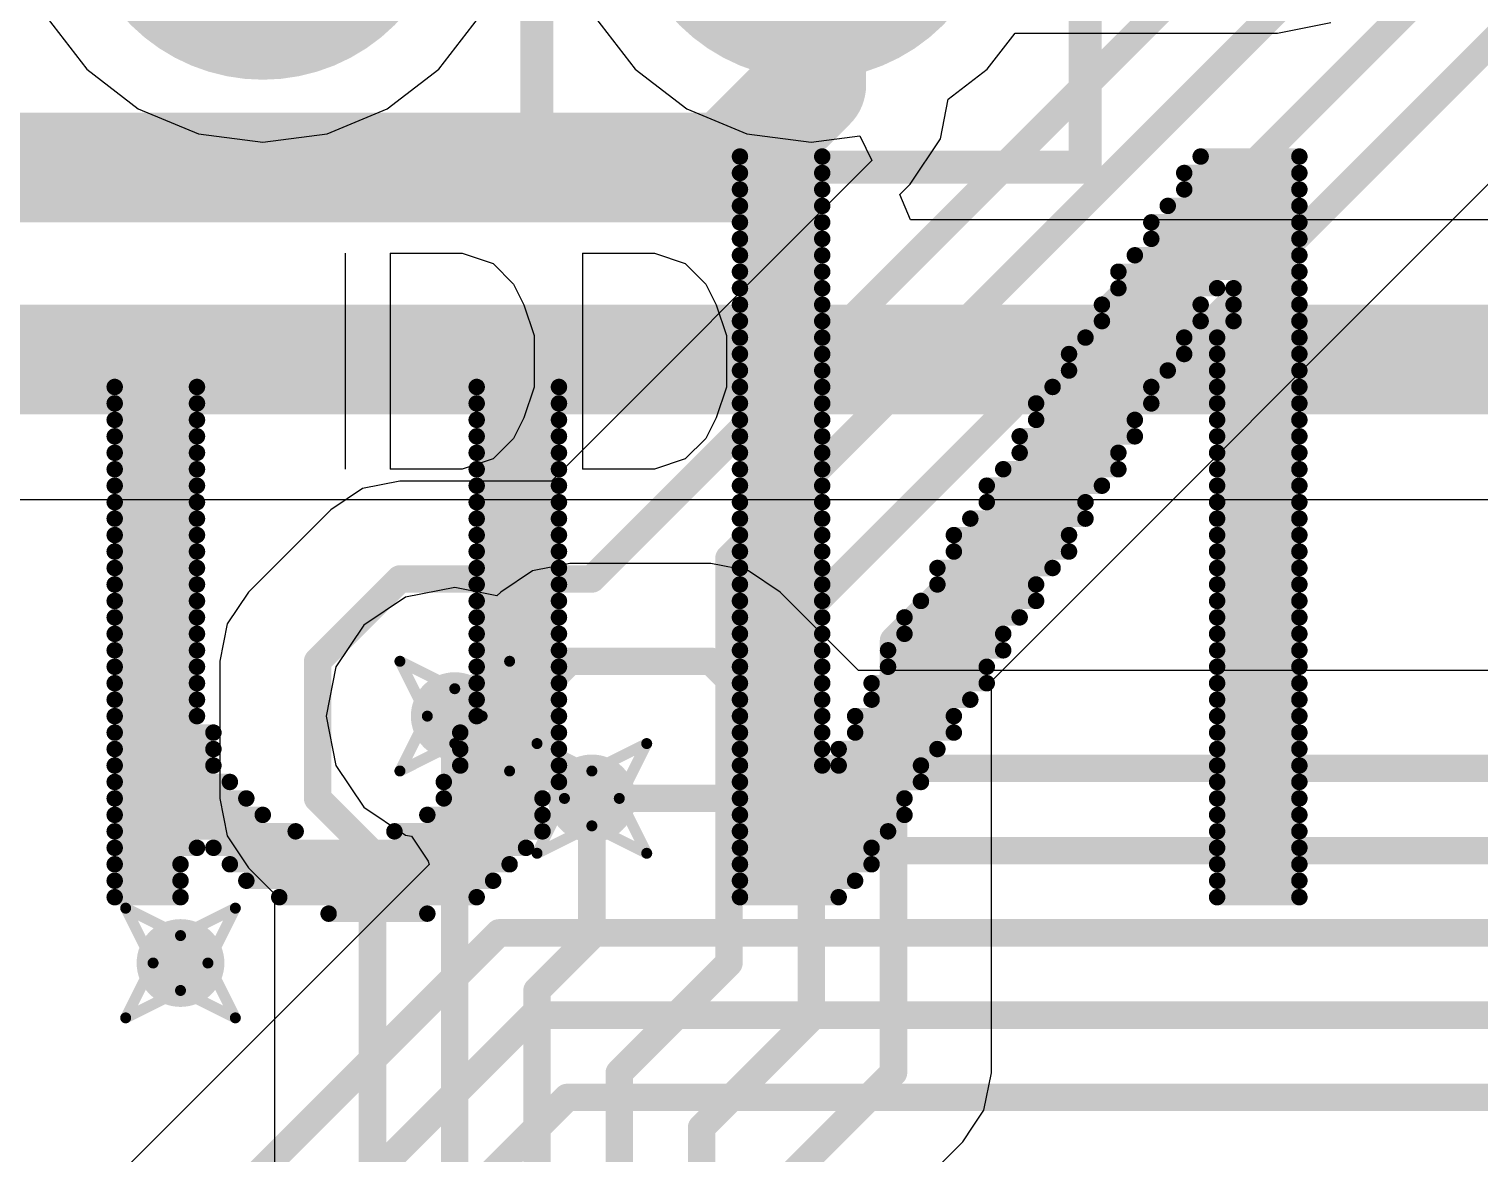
# Model space of a CAD drawing. Header units: millimetres. Extents: x 2.26 to 6.57, y 1.2 to 4.64.
# Drawn here: x 3.7406 to 4.005, y 2.5983 to 2.8034 of the extents above; entities that cross this region are included whole.
import ezdxf

# ---------------------------------------------------------------- set-up
doc = ezdxf.new("R2010")
doc.units = ezdxf.units.MM
doc.header["$MEASUREMENT"] = 0
for name, color, linetype in [('BottomLayer', 5, 'Continuous'), ('BottomOverlay', 54, 'Continuous'), ('BottomSolder', 6, 'Continuous'), ('DrillDrawing', 1, 'Continuous'), ('MultiLayer', 9, 'Continuous'), ('PadHoleLayer', 156, 'Continuous'), ('TopLayer', 1, 'Continuous'), ('TopOverlay', 2, 'Continuous'), ('TopSolder', 216, 'Continuous'), ('ViaHoleLayer', 16, 'Continuous')]:
    doc.layers.add(name, color=color, linetype=linetype)

# ---------------------------------------------------------------- blocks, each defined once
blk = doc.blocks.new('NUCLEO_______2___B_6')
at = {"layer": 'BottomOverlay', "const_width": 0.003}
for points in [[(-0.107, 0.461), (-0.125, 0.461)], [(-0.269, 0.458), (-0.284, 0.458)], [(-0.182, 0.458), (-0.2, 0.458)], [(-0.098, 0.458), (-0.134, 0.458)], [(-0.068, 0.458), (-0.08, 0.458)], [(-0.269, 0.455), (-0.284, 0.455)], [(-0.182, 0.455), (-0.203, 0.455)], [(-0.092, 0.455), (-0.137, 0.455)], [(-0.068, 0.455), (-0.08, 0.455)], [(-0.269, 0.452), (-0.284, 0.452)], [(-0.182, 0.452), (-0.206, 0.452)], [(-0.089, 0.452), (-0.14, 0.452)], [(-0.068, 0.452), (-0.08, 0.452)], [(-0.269, 0.449), (-0.284, 0.449)], [(-0.182, 0.449), (-0.206, 0.449)], [(-0.086, 0.449), (-0.143, 0.449)], [(-0.068, 0.449), (-0.083, 0.449)], [(-0.269, 0.446), (-0.284, 0.446)], [(-0.182, 0.446), (-0.209, 0.446)], [(-0.119, 0.446), (-0.146, 0.446)], [(-0.068, 0.446), (-0.101, 0.446)], [(-0.269, 0.443), (-0.284, 0.443)], [(-0.182, 0.443), (-0.212, 0.443)], [(-0.125, 0.443), (-0.146, 0.443)], [(-0.068, 0.443), (-0.095, 0.443)], [(-0.269, 0.44), (-0.284, 0.44)], [(-0.182, 0.44), (-0.212, 0.44)], [(-0.128, 0.44), (-0.146, 0.44)], [(-0.068, 0.44), (-0.092, 0.44)], [(-0.269, 0.437), (-0.284, 0.437)], [(-0.182, 0.437), (-0.215, 0.437)], [(-0.128, 0.437), (-0.149, 0.437)], [(-0.068, 0.437), (-0.089, 0.437)], [(-0.269, 0.434), (-0.284, 0.434)], [(-0.2, 0.434), (-0.215, 0.434)], [(-0.182, 0.434), (-0.197, 0.434)], [(-0.131, 0.434), (-0.149, 0.434)], [(-0.068, 0.434), (-0.086, 0.434)], [(-0.269, 0.431), (-0.284, 0.431)], [(-0.2, 0.431), (-0.218, 0.431)], [(-0.182, 0.431), (-0.197, 0.431)], [(-0.131, 0.431), (-0.149, 0.431)], [(-0.068, 0.431), (-0.086, 0.431)], [(-0.269, 0.428), (-0.284, 0.428)], [(-0.203, 0.428), (-0.221, 0.428)], [(-0.182, 0.428), (-0.197, 0.428)], [(-0.131, 0.428), (-0.149, 0.428)], [(-0.068, 0.428), (-0.086, 0.428)], [(-0.269, 0.425), (-0.284, 0.425)], [(-0.203, 0.425), (-0.221, 0.425)], [(-0.182, 0.425), (-0.197, 0.425)], [(-0.134, 0.425), (-0.149, 0.425)], [(-0.068, 0.425), (-0.083, 0.425)], [(-0.269, 0.422), (-0.284, 0.422)], [(-0.206, 0.422), (-0.224, 0.422)], [(-0.182, 0.422), (-0.197, 0.422)], [(-0.134, 0.422), (-0.149, 0.422)], [(-0.068, 0.422), (-0.083, 0.422)], [(-0.269, 0.419), (-0.284, 0.419)], [(-0.206, 0.419), (-0.227, 0.419)], [(-0.182, 0.419), (-0.197, 0.419)], [(-0.134, 0.419), (-0.149, 0.419)], [(-0.068, 0.419), (-0.083, 0.419)], [(-0.269, 0.416), (-0.284, 0.416)], [(-0.209, 0.416), (-0.227, 0.416)], [(-0.182, 0.416), (-0.197, 0.416)], [(-0.134, 0.416), (-0.149, 0.416)], [(-0.068, 0.416), (-0.083, 0.416)], [(-0.269, 0.413), (-0.284, 0.413)], [(-0.209, 0.413), (-0.23, 0.413)], [(-0.182, 0.413), (-0.197, 0.413)], [(-0.134, 0.413), (-0.149, 0.413)], [(-0.068, 0.413), (-0.083, 0.413)], [(-0.269, 0.41), (-0.284, 0.41)], [(-0.212, 0.41), (-0.23, 0.41)], [(-0.182, 0.41), (-0.197, 0.41)], [(-0.134, 0.41), (-0.149, 0.41)], [(-0.068, 0.41), (-0.083, 0.41)], [(-0.269, 0.407), (-0.284, 0.407)], [(-0.212, 0.407), (-0.233, 0.407)], [(-0.182, 0.407), (-0.197, 0.407)], [(-0.134, 0.407), (-0.149, 0.407)], [(-0.068, 0.407), (-0.083, 0.407)], [(-0.269, 0.404), (-0.284, 0.404)], [(-0.215, 0.404), (-0.236, 0.404)], [(-0.182, 0.404), (-0.197, 0.404)], [(-0.134, 0.404), (-0.149, 0.404)], [(-0.068, 0.404), (-0.083, 0.404)], [(-0.269, 0.401), (-0.284, 0.401)], [(-0.218, 0.401), (-0.236, 0.401)], [(-0.182, 0.401), (-0.197, 0.401)], [(-0.134, 0.401), (-0.149, 0.401)], [(-0.068, 0.401), (-0.083, 0.401)], [(-0.269, 0.398), (-0.284, 0.398)], [(-0.218, 0.398), (-0.239, 0.398)], [(-0.182, 0.398), (-0.197, 0.398)], [(-0.134, 0.398), (-0.149, 0.398)], [(-0.068, 0.398), (-0.083, 0.398)], [(-0.269, 0.395), (-0.284, 0.395)], [(-0.221, 0.395), (-0.242, 0.395)], [(-0.182, 0.395), (-0.197, 0.395)], [(-0.134, 0.395), (-0.149, 0.395)], [(-0.068, 0.395), (-0.083, 0.395)], [(-0.269, 0.392), (-0.284, 0.392)], [(-0.221, 0.392), (-0.242, 0.392)], [(-0.182, 0.392), (-0.197, 0.392)], [(-0.134, 0.392), (-0.149, 0.392)], [(-0.068, 0.392), (-0.083, 0.392)], [(-0.269, 0.389), (-0.284, 0.389)], [(-0.224, 0.389), (-0.245, 0.389)], [(-0.182, 0.389), (-0.197, 0.389)], [(-0.134, 0.389), (-0.149, 0.389)], [(-0.068, 0.389), (-0.083, 0.389)], [(-0.269, 0.386), (-0.284, 0.386)], [(-0.227, 0.386), (-0.245, 0.386)], [(-0.182, 0.386), (-0.197, 0.386)], [(-0.134, 0.386), (-0.149, 0.386)], [(-0.068, 0.386), (-0.083, 0.386)], [(-0.269, 0.383), (-0.284, 0.383)], [(-0.227, 0.383), (-0.248, 0.383)], [(-0.182, 0.383), (-0.197, 0.383)], [(-0.134, 0.383), (-0.149, 0.383)], [(-0.068, 0.383), (-0.083, 0.383)], [(-0.269, 0.38), (-0.284, 0.38)], [(-0.23, 0.38), (-0.251, 0.38)], [(-0.182, 0.38), (-0.197, 0.38)], [(-0.134, 0.38), (-0.149, 0.38)], [(-0.068, 0.38), (-0.083, 0.38)], [(-0.269, 0.377), (-0.284, 0.377)], [(-0.233, 0.377), (-0.251, 0.377)], [(-0.182, 0.377), (-0.197, 0.377)], [(-0.134, 0.377), (-0.149, 0.377)], [(-0.068, 0.377), (-0.083, 0.377)], [(-0.269, 0.374), (-0.284, 0.374)], [(-0.233, 0.374), (-0.254, 0.374)], [(-0.182, 0.374), (-0.197, 0.374)], [(-0.134, 0.374), (-0.149, 0.374)], [(-0.068, 0.374), (-0.083, 0.374)], [(-0.269, 0.371), (-0.284, 0.371)], [(-0.236, 0.371), (-0.254, 0.371)], [(-0.182, 0.371), (-0.197, 0.371)], [(-0.134, 0.371), (-0.149, 0.371)], [(-0.068, 0.371), (-0.083, 0.371)], [(-0.269, 0.368), (-0.284, 0.368)], [(-0.236, 0.368), (-0.257, 0.368)], [(-0.182, 0.368), (-0.197, 0.368)], [(-0.134, 0.368), (-0.149, 0.368)], [(-0.068, 0.368), (-0.083, 0.368)], [(-0.269, 0.365), (-0.284, 0.365)], [(-0.239, 0.365), (-0.257, 0.365)], [(-0.182, 0.365), (-0.197, 0.365)], [(-0.134, 0.365), (-0.149, 0.365)], [(-0.068, 0.365), (-0.083, 0.365)], [(-0.269, 0.362), (-0.284, 0.362)], [(-0.242, 0.362), (-0.26, 0.362)], [(-0.182, 0.362), (-0.197, 0.362)], [(-0.269, 0.359), (-0.284, 0.359)], [(-0.242, 0.359), (-0.263, 0.359)], [(-0.182, 0.359), (-0.197, 0.359)], [(-0.269, 0.356), (-0.284, 0.356)], [(-0.245, 0.356), (-0.263, 0.356)], [(-0.182, 0.356), (-0.197, 0.356)], [(-0.272, 0.353), (-0.284, 0.353)], [(-0.248, 0.353), (-0.266, 0.353)], [(-0.182, 0.353), (-0.197, 0.353)], [(-0.272, 0.35), (-0.284, 0.35)], [(-0.248, 0.35), (-0.266, 0.35)], [(-0.182, 0.35), (-0.197, 0.35)], [(-0.272, 0.347), (-0.284, 0.347)], [(-0.251, 0.347), (-0.269, 0.347)], [(-0.182, 0.347), (-0.197, 0.347)], [(-0.251, 0.344), (-0.284, 0.344)], [(-0.182, 0.344), (-0.197, 0.344)], [(-0.254, 0.341), (-0.284, 0.341)], [(-0.182, 0.341), (-0.197, 0.341)], [(-0.257, 0.338), (-0.284, 0.338)], [(-0.182, 0.338), (-0.197, 0.338)], [(-0.257, 0.335), (-0.284, 0.335)], [(-0.182, 0.335), (-0.197, 0.335)], [(-0.26, 0.332), (-0.284, 0.332)], [(-0.182, 0.332), (-0.197, 0.332)], [(-0.263, 0.329), (-0.284, 0.329)], [(-0.182, 0.329), (-0.197, 0.329)], [(-0.263, 0.326), (-0.284, 0.326)], [(-0.182, 0.326), (-0.197, 0.326)], [(-0.266, 0.323), (-0.284, 0.323)], [(-0.182, 0.323), (-0.197, 0.323)]]:
    blk.add_lwpolyline(points, dxfattribs=at)
at = {"layer": 'BottomOverlay', "const_width": 0.0015}
for points in [[(-0.12575, 0.461, 1), (-0.12425, 0.461, 1)], [(-0.10775, 0.461, 1), (-0.10625, 0.461, 1)], [(-0.28475, 0.458, 1), (-0.28325, 0.458, 1)], [(-0.26975, 0.458, 1), (-0.26825, 0.458, 1)], [(-0.20075, 0.458, 1), (-0.19925, 0.458, 1)], [(-0.18275, 0.458, 1), (-0.18125, 0.458, 1)], [(-0.13475, 0.458, 1), (-0.13325, 0.458, 1)], [(-0.09875, 0.458, 1), (-0.09725, 0.458, 1)], [(-0.08075, 0.458, 1), (-0.07925, 0.458, 1)], [(-0.06875, 0.458, 1), (-0.06725, 0.458, 1)], [(-0.28475, 0.455, 1), (-0.28325, 0.455, 1)], [(-0.26975, 0.455, 1), (-0.26825, 0.455, 1)], [(-0.20375, 0.455, 1), (-0.20225, 0.455, 1)], [(-0.18275, 0.455, 1), (-0.18125, 0.455, 1)], [(-0.13775, 0.455, 1), (-0.13625, 0.455, 1)], [(-0.09275, 0.455, 1), (-0.09125, 0.455, 1)], [(-0.08075, 0.455, 1), (-0.07925, 0.455, 1)], [(-0.06875, 0.455, 1), (-0.06725, 0.455, 1)], [(-0.28475, 0.452, 1), (-0.28325, 0.452, 1)], [(-0.26975, 0.452, 1), (-0.26825, 0.452, 1)], [(-0.20675, 0.452, 1), (-0.20525, 0.452, 1)], [(-0.18275, 0.452, 1), (-0.18125, 0.452, 1)], [(-0.14075, 0.452, 1), (-0.13925, 0.452, 1)], [(-0.08975, 0.452, 1), (-0.08825, 0.452, 1)], [(-0.08075, 0.452, 1), (-0.07925, 0.452, 1)], [(-0.06875, 0.452, 1), (-0.06725, 0.452, 1)], [(-0.28475, 0.449, 1), (-0.28325, 0.449, 1)], [(-0.26975, 0.449, 1), (-0.26825, 0.449, 1)], [(-0.20675, 0.449, 1), (-0.20525, 0.449, 1)], [(-0.18275, 0.449, 1), (-0.18125, 0.449, 1)], [(-0.14375, 0.449, 1), (-0.14225, 0.449, 1)], [(-0.08675, 0.449, 1), (-0.08525, 0.449, 1)], [(-0.08375, 0.449, 1), (-0.08225, 0.449, 1)], [(-0.06875, 0.449, 1), (-0.06725, 0.449, 1)], [(-0.28475, 0.446, 1), (-0.28325, 0.446, 1)], [(-0.26975, 0.446, 1), (-0.26825, 0.446, 1)], [(-0.20975, 0.446, 1), (-0.20825, 0.446, 1)], [(-0.18275, 0.446, 1), (-0.18125, 0.446, 1)], [(-0.14675, 0.446, 1), (-0.14525, 0.446, 1)], [(-0.11975, 0.446, 1), (-0.11825, 0.446, 1)], [(-0.10175, 0.446, 1), (-0.10025, 0.446, 1)], [(-0.06875, 0.446, 1), (-0.06725, 0.446, 1)], [(-0.28475, 0.443, 1), (-0.28325, 0.443, 1)], [(-0.26975, 0.443, 1), (-0.26825, 0.443, 1)], [(-0.21275, 0.443, 1), (-0.21125, 0.443, 1)], [(-0.18275, 0.443, 1), (-0.18125, 0.443, 1)], [(-0.14675, 0.443, 1), (-0.14525, 0.443, 1)], [(-0.12575, 0.443, 1), (-0.12425, 0.443, 1)], [(-0.09575, 0.443, 1), (-0.09425, 0.443, 1)], [(-0.06875, 0.443, 1), (-0.06725, 0.443, 1)], [(-0.28475, 0.44, 1), (-0.28325, 0.44, 1)], [(-0.26975, 0.44, 1), (-0.26825, 0.44, 1)], [(-0.21275, 0.44, 1), (-0.21125, 0.44, 1)], [(-0.18275, 0.44, 1), (-0.18125, 0.44, 1)], [(-0.14675, 0.44, 1), (-0.14525, 0.44, 1)], [(-0.12875, 0.44, 1), (-0.12725, 0.44, 1)], [(-0.09275, 0.44, 1), (-0.09125, 0.44, 1)], [(-0.06875, 0.44, 1), (-0.06725, 0.44, 1)], [(-0.28475, 0.437, 1), (-0.28325, 0.437, 1)], [(-0.26975, 0.437, 1), (-0.26825, 0.437, 1)], [(-0.21575, 0.437, 1), (-0.21425, 0.437, 1)], [(-0.18275, 0.437, 1), (-0.18125, 0.437, 1)], [(-0.14975, 0.437, 1), (-0.14825, 0.437, 1)], [(-0.12875, 0.437, 1), (-0.12725, 0.437, 1)], [(-0.08975, 0.437, 1), (-0.08825, 0.437, 1)], [(-0.06875, 0.437, 1), (-0.06725, 0.437, 1)], [(-0.28475, 0.434, 1), (-0.28325, 0.434, 1)], [(-0.26975, 0.434, 1), (-0.26825, 0.434, 1)], [(-0.21575, 0.434, 1), (-0.21425, 0.434, 1)], [(-0.20075, 0.434, 1), (-0.19925, 0.434, 1)], [(-0.19775, 0.434, 1), (-0.19625, 0.434, 1)], [(-0.18275, 0.434, 1), (-0.18125, 0.434, 1)], [(-0.14975, 0.434, 1), (-0.14825, 0.434, 1)], [(-0.13175, 0.434, 1), (-0.13025, 0.434, 1)], [(-0.08675, 0.434, 1), (-0.08525, 0.434, 1)], [(-0.06875, 0.434, 1), (-0.06725, 0.434, 1)], [(-0.28475, 0.431, 1), (-0.28325, 0.431, 1)], [(-0.26975, 0.431, 1), (-0.26825, 0.431, 1)], [(-0.21875, 0.431, 1), (-0.21725, 0.431, 1)], [(-0.20075, 0.431, 1), (-0.19925, 0.431, 1)], [(-0.19775, 0.431, 1), (-0.19625, 0.431, 1)], [(-0.18275, 0.431, 1), (-0.18125, 0.431, 1)], [(-0.14975, 0.431, 1), (-0.14825, 0.431, 1)], [(-0.13175, 0.431, 1), (-0.13025, 0.431, 1)], [(-0.08675, 0.431, 1), (-0.08525, 0.431, 1)], [(-0.06875, 0.431, 1), (-0.06725, 0.431, 1)], [(-0.28475, 0.428, 1), (-0.28325, 0.428, 1)], [(-0.26975, 0.428, 1), (-0.26825, 0.428, 1)], [(-0.22175, 0.428, 1), (-0.22025, 0.428, 1)], [(-0.20375, 0.428, 1), (-0.20225, 0.428, 1)], [(-0.19775, 0.428, 1), (-0.19625, 0.428, 1)], [(-0.18275, 0.428, 1), (-0.18125, 0.428, 1)], [(-0.14975, 0.428, 1), (-0.14825, 0.428, 1)], [(-0.13175, 0.428, 1), (-0.13025, 0.428, 1)], [(-0.08675, 0.428, 1), (-0.08525, 0.428, 1)], [(-0.06875, 0.428, 1), (-0.06725, 0.428, 1)], [(-0.28475, 0.425, 1), (-0.28325, 0.425, 1)], [(-0.26975, 0.425, 1), (-0.26825, 0.425, 1)], [(-0.22175, 0.425, 1), (-0.22025, 0.425, 1)], [(-0.20375, 0.425, 1), (-0.20225, 0.425, 1)], [(-0.19775, 0.425, 1), (-0.19625, 0.425, 1)], [(-0.18275, 0.425, 1), (-0.18125, 0.425, 1)], [(-0.14975, 0.425, 1), (-0.14825, 0.425, 1)], [(-0.13475, 0.425, 1), (-0.13325, 0.425, 1)], [(-0.08375, 0.425, 1), (-0.08225, 0.425, 1)], [(-0.06875, 0.425, 1), (-0.06725, 0.425, 1)], [(-0.28475, 0.422, 1), (-0.28325, 0.422, 1)], [(-0.26975, 0.422, 1), (-0.26825, 0.422, 1)], [(-0.22475, 0.422, 1), (-0.22325, 0.422, 1)], [(-0.20675, 0.422, 1), (-0.20525, 0.422, 1)], [(-0.19775, 0.422, 1), (-0.19625, 0.422, 1)], [(-0.18275, 0.422, 1), (-0.18125, 0.422, 1)], [(-0.14975, 0.422, 1), (-0.14825, 0.422, 1)], [(-0.13475, 0.422, 1), (-0.13325, 0.422, 1)], [(-0.08375, 0.422, 1), (-0.08225, 0.422, 1)], [(-0.06875, 0.422, 1), (-0.06725, 0.422, 1)], [(-0.28475, 0.419, 1), (-0.28325, 0.419, 1)], [(-0.26975, 0.419, 1), (-0.26825, 0.419, 1)], [(-0.22775, 0.419, 1), (-0.22625, 0.419, 1)], [(-0.20675, 0.419, 1), (-0.20525, 0.419, 1)], [(-0.19775, 0.419, 1), (-0.19625, 0.419, 1)], [(-0.18275, 0.419, 1), (-0.18125, 0.419, 1)], [(-0.14975, 0.419, 1), (-0.14825, 0.419, 1)], [(-0.13475, 0.419, 1), (-0.13325, 0.419, 1)], [(-0.08375, 0.419, 1), (-0.08225, 0.419, 1)], [(-0.06875, 0.419, 1), (-0.06725, 0.419, 1)], [(-0.28475, 0.416, 1), (-0.28325, 0.416, 1)], [(-0.26975, 0.416, 1), (-0.26825, 0.416, 1)], [(-0.22775, 0.416, 1), (-0.22625, 0.416, 1)], [(-0.20975, 0.416, 1), (-0.20825, 0.416, 1)], [(-0.19775, 0.416, 1), (-0.19625, 0.416, 1)], [(-0.18275, 0.416, 1), (-0.18125, 0.416, 1)], [(-0.14975, 0.416, 1), (-0.14825, 0.416, 1)], [(-0.13475, 0.416, 1), (-0.13325, 0.416, 1)], [(-0.08375, 0.416, 1), (-0.08225, 0.416, 1)], [(-0.06875, 0.416, 1), (-0.06725, 0.416, 1)], [(-0.28475, 0.413, 1), (-0.28325, 0.413, 1)], [(-0.26975, 0.413, 1), (-0.26825, 0.413, 1)], [(-0.23075, 0.413, 1), (-0.22925, 0.413, 1)], [(-0.20975, 0.413, 1), (-0.20825, 0.413, 1)], [(-0.19775, 0.413, 1), (-0.19625, 0.413, 1)], [(-0.18275, 0.413, 1), (-0.18125, 0.413, 1)], [(-0.14975, 0.413, 1), (-0.14825, 0.413, 1)], [(-0.13475, 0.413, 1), (-0.13325, 0.413, 1)], [(-0.08375, 0.413, 1), (-0.08225, 0.413, 1)], [(-0.06875, 0.413, 1), (-0.06725, 0.413, 1)], [(-0.28475, 0.41, 1), (-0.28325, 0.41, 1)], [(-0.26975, 0.41, 1), (-0.26825, 0.41, 1)], [(-0.23075, 0.41, 1), (-0.22925, 0.41, 1)], [(-0.21275, 0.41, 1), (-0.21125, 0.41, 1)], [(-0.19775, 0.41, 1), (-0.19625, 0.41, 1)], [(-0.18275, 0.41, 1), (-0.18125, 0.41, 1)], [(-0.14975, 0.41, 1), (-0.14825, 0.41, 1)], [(-0.13475, 0.41, 1), (-0.13325, 0.41, 1)], [(-0.08375, 0.41, 1), (-0.08225, 0.41, 1)], [(-0.06875, 0.41, 1), (-0.06725, 0.41, 1)], [(-0.28475, 0.407, 1), (-0.28325, 0.407, 1)], [(-0.26975, 0.407, 1), (-0.26825, 0.407, 1)], [(-0.23375, 0.407, 1), (-0.23225, 0.407, 1)], [(-0.21275, 0.407, 1), (-0.21125, 0.407, 1)], [(-0.19775, 0.407, 1), (-0.19625, 0.407, 1)], [(-0.18275, 0.407, 1), (-0.18125, 0.407, 1)], [(-0.14975, 0.407, 1), (-0.14825, 0.407, 1)], [(-0.13475, 0.407, 1), (-0.13325, 0.407, 1)], [(-0.08375, 0.407, 1), (-0.08225, 0.407, 1)], [(-0.06875, 0.407, 1), (-0.06725, 0.407, 1)], [(-0.28475, 0.404, 1), (-0.28325, 0.404, 1)], [(-0.26975, 0.404, 1), (-0.26825, 0.404, 1)], [(-0.23675, 0.404, 1), (-0.23525, 0.404, 1)], [(-0.21575, 0.404, 1), (-0.21425, 0.404, 1)], [(-0.19775, 0.404, 1), (-0.19625, 0.404, 1)], [(-0.18275, 0.404, 1), (-0.18125, 0.404, 1)], [(-0.14975, 0.404, 1), (-0.14825, 0.404, 1)], [(-0.13475, 0.404, 1), (-0.13325, 0.404, 1)], [(-0.08375, 0.404, 1), (-0.08225, 0.404, 1)], [(-0.06875, 0.404, 1), (-0.06725, 0.404, 1)], [(-0.28475, 0.401, 1), (-0.28325, 0.401, 1)], [(-0.26975, 0.401, 1), (-0.26825, 0.401, 1)], [(-0.23675, 0.401, 1), (-0.23525, 0.401, 1)], [(-0.21875, 0.401, 1), (-0.21725, 0.401, 1)], [(-0.19775, 0.401, 1), (-0.19625, 0.401, 1)], [(-0.18275, 0.401, 1), (-0.18125, 0.401, 1)], [(-0.14975, 0.401, 1), (-0.14825, 0.401, 1)], [(-0.13475, 0.401, 1), (-0.13325, 0.401, 1)], [(-0.08375, 0.401, 1), (-0.08225, 0.401, 1)], [(-0.06875, 0.401, 1), (-0.06725, 0.401, 1)], [(-0.28475, 0.398, 1), (-0.28325, 0.398, 1)], [(-0.26975, 0.398, 1), (-0.26825, 0.398, 1)], [(-0.23975, 0.398, 1), (-0.23825, 0.398, 1)], [(-0.21875, 0.398, 1), (-0.21725, 0.398, 1)], [(-0.19775, 0.398, 1), (-0.19625, 0.398, 1)], [(-0.18275, 0.398, 1), (-0.18125, 0.398, 1)], [(-0.14975, 0.398, 1), (-0.14825, 0.398, 1)], [(-0.13475, 0.398, 1), (-0.13325, 0.398, 1)], [(-0.08375, 0.398, 1), (-0.08225, 0.398, 1)], [(-0.06875, 0.398, 1), (-0.06725, 0.398, 1)], [(-0.28475, 0.395, 1), (-0.28325, 0.395, 1)], [(-0.26975, 0.395, 1), (-0.26825, 0.395, 1)], [(-0.24275, 0.395, 1), (-0.24125, 0.395, 1)], [(-0.22175, 0.395, 1), (-0.22025, 0.395, 1)], [(-0.19775, 0.395, 1), (-0.19625, 0.395, 1)], [(-0.18275, 0.395, 1), (-0.18125, 0.395, 1)], [(-0.14975, 0.395, 1), (-0.14825, 0.395, 1)], [(-0.13475, 0.395, 1), (-0.13325, 0.395, 1)], [(-0.08375, 0.395, 1), (-0.08225, 0.395, 1)], [(-0.06875, 0.395, 1), (-0.06725, 0.395, 1)], [(-0.28475, 0.392, 1), (-0.28325, 0.392, 1)], [(-0.26975, 0.392, 1), (-0.26825, 0.392, 1)], [(-0.24275, 0.392, 1), (-0.24125, 0.392, 1)], [(-0.22175, 0.392, 1), (-0.22025, 0.392, 1)], [(-0.19775, 0.392, 1), (-0.19625, 0.392, 1)], [(-0.18275, 0.392, 1), (-0.18125, 0.392, 1)], [(-0.14975, 0.392, 1), (-0.14825, 0.392, 1)], [(-0.13475, 0.392, 1), (-0.13325, 0.392, 1)], [(-0.08375, 0.392, 1), (-0.08225, 0.392, 1)], [(-0.06875, 0.392, 1), (-0.06725, 0.392, 1)], [(-0.28475, 0.389, 1), (-0.28325, 0.389, 1)], [(-0.26975, 0.389, 1), (-0.26825, 0.389, 1)], [(-0.24575, 0.389, 1), (-0.24425, 0.389, 1)], [(-0.22475, 0.389, 1), (-0.22325, 0.389, 1)], [(-0.19775, 0.389, 1), (-0.19625, 0.389, 1)], [(-0.18275, 0.389, 1), (-0.18125, 0.389, 1)], [(-0.14975, 0.389, 1), (-0.14825, 0.389, 1)], [(-0.13475, 0.389, 1), (-0.13325, 0.389, 1)], [(-0.08375, 0.389, 1), (-0.08225, 0.389, 1)], [(-0.06875, 0.389, 1), (-0.06725, 0.389, 1)], [(-0.28475, 0.386, 1), (-0.28325, 0.386, 1)], [(-0.26975, 0.386, 1), (-0.26825, 0.386, 1)], [(-0.24575, 0.386, 1), (-0.24425, 0.386, 1)], [(-0.22775, 0.386, 1), (-0.22625, 0.386, 1)], [(-0.19775, 0.386, 1), (-0.19625, 0.386, 1)], [(-0.18275, 0.386, 1), (-0.18125, 0.386, 1)], [(-0.14975, 0.386, 1), (-0.14825, 0.386, 1)], [(-0.13475, 0.386, 1), (-0.13325, 0.386, 1)], [(-0.08375, 0.386, 1), (-0.08225, 0.386, 1)], [(-0.06875, 0.386, 1), (-0.06725, 0.386, 1)], [(-0.28475, 0.383, 1), (-0.28325, 0.383, 1)], [(-0.26975, 0.383, 1), (-0.26825, 0.383, 1)], [(-0.24875, 0.383, 1), (-0.24725, 0.383, 1)], [(-0.22775, 0.383, 1), (-0.22625, 0.383, 1)], [(-0.19775, 0.383, 1), (-0.19625, 0.383, 1)], [(-0.18275, 0.383, 1), (-0.18125, 0.383, 1)], [(-0.14975, 0.383, 1), (-0.14825, 0.383, 1)], [(-0.13475, 0.383, 1), (-0.13325, 0.383, 1)], [(-0.08375, 0.383, 1), (-0.08225, 0.383, 1)], [(-0.06875, 0.383, 1), (-0.06725, 0.383, 1)], [(-0.28475, 0.38, 1), (-0.28325, 0.38, 1)], [(-0.26975, 0.38, 1), (-0.26825, 0.38, 1)], [(-0.25175, 0.38, 1), (-0.25025, 0.38, 1)], [(-0.23075, 0.38, 1), (-0.22925, 0.38, 1)], [(-0.19775, 0.38, 1), (-0.19625, 0.38, 1)], [(-0.18275, 0.38, 1), (-0.18125, 0.38, 1)], [(-0.14975, 0.38, 1), (-0.14825, 0.38, 1)], [(-0.13475, 0.38, 1), (-0.13325, 0.38, 1)], [(-0.08375, 0.38, 1), (-0.08225, 0.38, 1)], [(-0.06875, 0.38, 1), (-0.06725, 0.38, 1)], [(-0.28475, 0.377, 1), (-0.28325, 0.377, 1)], [(-0.26975, 0.377, 1), (-0.26825, 0.377, 1)], [(-0.25175, 0.377, 1), (-0.25025, 0.377, 1)], [(-0.23375, 0.377, 1), (-0.23225, 0.377, 1)], [(-0.19775, 0.377, 1), (-0.19625, 0.377, 1)], [(-0.18275, 0.377, 1), (-0.18125, 0.377, 1)], [(-0.14975, 0.377, 1), (-0.14825, 0.377, 1)], [(-0.13475, 0.377, 1), (-0.13325, 0.377, 1)], [(-0.08375, 0.377, 1), (-0.08225, 0.377, 1)], [(-0.06875, 0.377, 1), (-0.06725, 0.377, 1)], [(-0.28475, 0.374, 1), (-0.28325, 0.374, 1)], [(-0.26975, 0.374, 1), (-0.26825, 0.374, 1)], [(-0.25475, 0.374, 1), (-0.25325, 0.374, 1)], [(-0.23375, 0.374, 1), (-0.23225, 0.374, 1)], [(-0.19775, 0.374, 1), (-0.19625, 0.374, 1)], [(-0.18275, 0.374, 1), (-0.18125, 0.374, 1)], [(-0.14975, 0.374, 1), (-0.14825, 0.374, 1)], [(-0.13475, 0.374, 1), (-0.13325, 0.374, 1)], [(-0.08375, 0.374, 1), (-0.08225, 0.374, 1)], [(-0.06875, 0.374, 1), (-0.06725, 0.374, 1)], [(-0.28475, 0.371, 1), (-0.28325, 0.371, 1)], [(-0.26975, 0.371, 1), (-0.26825, 0.371, 1)], [(-0.25475, 0.371, 1), (-0.25325, 0.371, 1)], [(-0.23675, 0.371, 1), (-0.23525, 0.371, 1)], [(-0.19775, 0.371, 1), (-0.19625, 0.371, 1)], [(-0.18275, 0.371, 1), (-0.18125, 0.371, 1)], [(-0.14975, 0.371, 1), (-0.14825, 0.371, 1)], [(-0.13475, 0.371, 1), (-0.13325, 0.371, 1)], [(-0.08375, 0.371, 1), (-0.08225, 0.371, 1)], [(-0.06875, 0.371, 1), (-0.06725, 0.371, 1)], [(-0.28475, 0.368, 1), (-0.28325, 0.368, 1)], [(-0.26975, 0.368, 1), (-0.26825, 0.368, 1)], [(-0.25775, 0.368, 1), (-0.25625, 0.368, 1)], [(-0.23675, 0.368, 1), (-0.23525, 0.368, 1)], [(-0.19775, 0.368, 1), (-0.19625, 0.368, 1)], [(-0.18275, 0.368, 1), (-0.18125, 0.368, 1)], [(-0.14975, 0.368, 1), (-0.14825, 0.368, 1)], [(-0.13475, 0.368, 1), (-0.13325, 0.368, 1)], [(-0.08375, 0.368, 1), (-0.08225, 0.368, 1)], [(-0.06875, 0.368, 1), (-0.06725, 0.368, 1)], [(-0.28475, 0.365, 1), (-0.28325, 0.365, 1)], [(-0.26975, 0.365, 1), (-0.26825, 0.365, 1)], [(-0.25775, 0.365, 1), (-0.25625, 0.365, 1)], [(-0.23975, 0.365, 1), (-0.23825, 0.365, 1)], [(-0.19775, 0.365, 1), (-0.19625, 0.365, 1)], [(-0.18275, 0.365, 1), (-0.18125, 0.365, 1)], [(-0.14975, 0.365, 1), (-0.14825, 0.365, 1)], [(-0.13475, 0.365, 1), (-0.13325, 0.365, 1)], [(-0.08375, 0.365, 1), (-0.08225, 0.365, 1)], [(-0.06875, 0.365, 1), (-0.06725, 0.365, 1)], [(-0.28475, 0.362, 1), (-0.28325, 0.362, 1)], [(-0.26975, 0.362, 1), (-0.26825, 0.362, 1)], [(-0.26075, 0.362, 1), (-0.25925, 0.362, 1)], [(-0.24275, 0.362, 1), (-0.24125, 0.362, 1)], [(-0.19775, 0.362, 1), (-0.19625, 0.362, 1)], [(-0.18275, 0.362, 1), (-0.18125, 0.362, 1)], [(-0.28475, 0.359, 1), (-0.28325, 0.359, 1)], [(-0.26975, 0.359, 1), (-0.26825, 0.359, 1)], [(-0.26375, 0.359, 1), (-0.26225, 0.359, 1)], [(-0.24275, 0.359, 1), (-0.24125, 0.359, 1)], [(-0.19775, 0.359, 1), (-0.19625, 0.359, 1)], [(-0.18275, 0.359, 1), (-0.18125, 0.359, 1)], [(-0.28475, 0.356, 1), (-0.28325, 0.356, 1)], [(-0.26975, 0.356, 1), (-0.26825, 0.356, 1)], [(-0.26375, 0.356, 1), (-0.26225, 0.356, 1)], [(-0.24575, 0.356, 1), (-0.24425, 0.356, 1)], [(-0.19775, 0.356, 1), (-0.19625, 0.356, 1)], [(-0.18275, 0.356, 1), (-0.18125, 0.356, 1)], [(-0.28475, 0.353, 1), (-0.28325, 0.353, 1)], [(-0.27275, 0.353, 1), (-0.27125, 0.353, 1)], [(-0.26675, 0.353, 1), (-0.26525, 0.353, 1)], [(-0.24875, 0.353, 1), (-0.24725, 0.353, 1)], [(-0.19775, 0.353, 1), (-0.19625, 0.353, 1)], [(-0.18275, 0.353, 1), (-0.18125, 0.353, 1)], [(-0.28475, 0.35, 1), (-0.28325, 0.35, 1)], [(-0.27275, 0.35, 1), (-0.27125, 0.35, 1)], [(-0.26675, 0.35, 1), (-0.26525, 0.35, 1)], [(-0.24875, 0.35, 1), (-0.24725, 0.35, 1)], [(-0.19775, 0.35, 1), (-0.19625, 0.35, 1)], [(-0.18275, 0.35, 1), (-0.18125, 0.35, 1)], [(-0.28475, 0.347, 1), (-0.28325, 0.347, 1)], [(-0.27275, 0.347, 1), (-0.27125, 0.347, 1)], [(-0.26975, 0.347, 1), (-0.26825, 0.347, 1)], [(-0.25175, 0.347, 1), (-0.25025, 0.347, 1)], [(-0.19775, 0.347, 1), (-0.19625, 0.347, 1)], [(-0.18275, 0.347, 1), (-0.18125, 0.347, 1)], [(-0.28475, 0.344, 1), (-0.28325, 0.344, 1)], [(-0.25175, 0.344, 1), (-0.25025, 0.344, 1)], [(-0.19775, 0.344, 1), (-0.19625, 0.344, 1)], [(-0.18275, 0.344, 1), (-0.18125, 0.344, 1)], [(-0.28475, 0.341, 1), (-0.28325, 0.341, 1)], [(-0.25475, 0.341, 1), (-0.25325, 0.341, 1)], [(-0.19775, 0.341, 1), (-0.19625, 0.341, 1)], [(-0.18275, 0.341, 1), (-0.18125, 0.341, 1)], [(-0.28475, 0.338, 1), (-0.28325, 0.338, 1)], [(-0.25775, 0.338, 1), (-0.25625, 0.338, 1)], [(-0.19775, 0.338, 1), (-0.19625, 0.338, 1)], [(-0.18275, 0.338, 1), (-0.18125, 0.338, 1)], [(-0.28475, 0.335, 1), (-0.28325, 0.335, 1)], [(-0.25775, 0.335, 1), (-0.25625, 0.335, 1)], [(-0.19775, 0.335, 1), (-0.19625, 0.335, 1)], [(-0.18275, 0.335, 1), (-0.18125, 0.335, 1)], [(-0.28475, 0.332, 1), (-0.28325, 0.332, 1)], [(-0.26075, 0.332, 1), (-0.25925, 0.332, 1)], [(-0.19775, 0.332, 1), (-0.19625, 0.332, 1)], [(-0.18275, 0.332, 1), (-0.18125, 0.332, 1)], [(-0.28475, 0.329, 1), (-0.28325, 0.329, 1)], [(-0.26375, 0.329, 1), (-0.26225, 0.329, 1)], [(-0.19775, 0.329, 1), (-0.19625, 0.329, 1)], [(-0.18275, 0.329, 1), (-0.18125, 0.329, 1)], [(-0.28475, 0.326, 1), (-0.28325, 0.326, 1)], [(-0.26375, 0.326, 1), (-0.26225, 0.326, 1)], [(-0.19775, 0.326, 1), (-0.19625, 0.326, 1)], [(-0.18275, 0.326, 1), (-0.18125, 0.326, 1)], [(-0.28475, 0.323, 1), (-0.28325, 0.323, 1)], [(-0.26675, 0.323, 1), (-0.26525, 0.323, 1)], [(-0.19775, 0.323, 1), (-0.19625, 0.323, 1)], [(-0.18275, 0.323, 1), (-0.18125, 0.323, 1)]]:
    blk.add_lwpolyline(points, format="xyb", close=True, dxfattribs=at)
blk = doc.blocks.new('SIP2_2_54_94')
at = {"layer": 'BottomLayer', "const_width": 0.03}
for points in [[(-0.015, 0, 1), (0.015, 0, 1)], [(0.085, 0, 1), (0.115, 0, 1)]]:
    blk.add_lwpolyline(points, format="xyb", close=True, dxfattribs=at)
at = {"layer": 'BottomSolder', "const_width": 0.034}
for points in [[(-0.017, 0, 1), (0.017, 0, 1)], [(0.083, 0, 1), (0.117, 0, 1)]]:
    blk.add_lwpolyline(points, format="xyb", close=True, dxfattribs=at)
at = {"layer": 'MultiLayer', "const_width": 0.03}
for points in [[(-0.015, 0, 1), (0.015, 0, 1)], [(0.085, 0, 1), (0.115, 0, 1)]]:
    blk.add_lwpolyline(points, format="xyb", close=True, dxfattribs=at)
at = {"layer": 'PadHoleLayer', "const_width": 0.02}
for points in [[(-0.01, 0, 1), (0.01, 0, 1)], [(0.09, 0, 1), (0.11, 0, 1)]]:
    blk.add_lwpolyline(points, format="xyb", close=True, dxfattribs=at)
at = {"layer": 'TopLayer', "const_width": 0.03}
for points in [[(-0.015, 0, 1), (0.015, 0, 1)], [(0.085, 0, 1), (0.115, 0, 1)]]:
    blk.add_lwpolyline(points, format="xyb", close=True, dxfattribs=at)
at = {"layer": 'TopOverlay', "const_width": 0.006}
for points in [[(0.15004, 0.04996), (-0.04996, 0.04996)], [(-0.04996, 0.04996), (-0.04996, -0.05004)], [(0.05004, 0.04996), (0.05004, -0.05004)], [(0.15004, 0.04996), (0.15004, -0.05004)], [(0.15004, -0.05004), (-0.04996, -0.05004)]]:
    blk.add_lwpolyline(points, dxfattribs=at)
at = {"layer": 'TopOverlay'}
for points, const_width in [([(-0.05146, 0.04996, 1), (-0.04846, 0.04996, 1)], 0.003), ([(-0.05146, 0.04996, 1), (-0.04846, 0.04996, 1)], 0.003), ([(0.04854, 0.04996, 1), (0.05154, 0.04996, 1)], 0.003), ([(0.14854, 0.04996, 1), (0.15154, 0.04996, 1)], 0.003), ([(0.14854, 0.04996, 1), (0.15154, 0.04996, 1)], 0.003), ([(-0.05146, -0.05004, 1), (-0.04846, -0.05004, 1)], 0.003), ([(-0.05146, -0.05004, 1), (-0.04846, -0.05004, 1)], 0.003), ([(0.04854, -0.05004, 1), (0.05154, -0.05004, 1)], 0.003), ([(0.14854, -0.05004, 1), (0.15154, -0.05004, 1)], 0.003), ([(0.14854, -0.05004, 1), (0.15154, -0.05004, 1)], 0.003), ([(0.00516, -0.075, 1), (-0.005, -0.075, 1)], 0.01), ([(-0.0075, -0.075, 1), (-0.0025, -0.075, 1)], 0.005), ([(0.00266, -0.075, 1), (0.00766, -0.075, 1)], 0.005)]:
    blk.add_lwpolyline(points, format="xyb", close=True, dxfattribs=dict(at, const_width=const_width))
at = {"layer": 'TopSolder', "const_width": 0.034}
for points in [[(-0.017, 0, 1), (0.017, 0, 1)], [(0.083, 0, 1), (0.117, 0, 1)]]:
    blk.add_lwpolyline(points, format="xyb", close=True, dxfattribs=at)

msp = doc.modelspace()

# ---------------------------------------------------------------- linework, layer by layer
at = {"layer": 'BottomLayer'}
for p, q in [((3.91611, 2.68455), (4.08138, 2.84982)), ((3.74396, 2.80546), (3.75117, 2.79606)), ((3.81536, 2.79606), (3.82258, 2.80546)), ((3.84396, 2.80546), (3.85117, 2.79606)), ((3.75117, 2.79606), (3.76057, 2.78884)), ((3.80596, 2.78884), (3.81536, 2.79606)), ((3.85117, 2.79606), (3.86057, 2.78884)), ((3.76057, 2.78884), (3.77152, 2.78431)), ((3.79502, 2.78431), (3.80596, 2.78884)), ((3.86057, 2.78884), (3.87152, 2.78431)), ((3.77152, 2.78431), (3.78327, 2.78276)), ((3.78327, 2.78276), (3.79502, 2.78431)), ((3.87152, 2.78431), (3.88327, 2.78276)), ((3.88327, 2.78276), (3.89211, 2.78393)), ((3.89211, 2.78393), (3.89433, 2.77944)), ((3.89433, 2.77944), (3.83588, 2.72099)), ((3.80827, 2.72099), (3.80144, 2.71963)), ((3.83588, 2.72099), (3.80827, 2.72099)), ((3.80144, 2.71963), (3.79565, 2.71577)), ((3.79565, 2.71577), (3.78065, 2.70077)), ((3.78065, 2.70077), (3.77678, 2.69498)), ((3.77678, 2.69498), (3.77542, 2.68815)), ((3.77542, 2.68815), (3.77542, 2.66315)), ((3.91611, 2.61315), (3.91611, 2.68455)), ((3.77542, 2.66315), (3.77542, 2.66315)), ((3.77542, 2.66315), (3.77542, 2.66315)), ((3.77542, 2.66315), (3.77678, 2.65632)), ((3.77678, 2.65632), (3.78065, 2.65053)), ((3.78065, 2.65053), (3.78542, 2.64576)), ((3.78542, 2.64576), (3.78542, 2.30373)), ((3.91475, 2.60632), (3.91611, 2.61315)), ((3.91611, 2.61315), (3.91611, 2.61315)), ((3.91282, 2.60343), (3.91475, 2.60632)), ((3.91088, 2.60053), (3.91282, 2.60343)), ((3.89611, 2.58576), (3.91088, 2.60053)), ((3.91088, 2.60053), (3.91088, 2.60053))]:
    msp.add_line(p, q, dxfattribs=at)
at = {"layer": 'BottomLayer', "const_width": 0.005}
for points in [[(3.84327, 2.70315), (4.01827, 2.87815)], [(3.86827, 2.70694), (4.03877, 2.87744)], [(3.88327, 2.69815), (4.05377, 2.86865)], [(3.89827, 2.69194), (4.06877, 2.86244)], [(3.86827, 2.63315), (3.86827, 2.70694)], [(3.79327, 2.68815), (3.80827, 2.70315)], [(3.80827, 2.70315), (3.84327, 2.70315)], [(3.88327, 2.62315), (3.88327, 2.69815)], [(3.89827, 2.61315), (3.89827, 2.69194)], [(3.79327, 2.66315), (3.79327, 2.68815)], [(3.81827, 2.24815), (3.81827, 2.67815)], [(3.79327, 2.66315), (3.80327, 2.65315)], [(3.84327, 2.63815), (3.84327, 2.66315)], [(3.80327, 2.25815), (3.80327, 2.65315)], [(3.83327, 2.62815), (3.84327, 2.63815)], [(3.84827, 2.61315), (3.86827, 2.63315)], [(3.83327, 2.23815), (3.83327, 2.62815)], [(3.86327, 2.60315), (3.88327, 2.62315)], [(3.84827, 2.22815), (3.84827, 2.61315)], [(3.87827, 2.59315), (3.89827, 2.61315)], [(3.86327, 2.21315), (3.86327, 2.60315)]]:
    msp.add_lwpolyline(points, dxfattribs=at)
at = {"layer": 'BottomLayer'}
for points, const_width in [([(3.86702, 2.70694, 1), (3.86952, 2.70694, 1)], 0.0025), ([(3.86702, 2.70694, 1), (3.86952, 2.70694, 1)], 0.0025), ([(3.80702, 2.70315, 1), (3.80952, 2.70315, 1)], 0.0025), ([(3.80702, 2.70315, 1), (3.80952, 2.70315, 1)], 0.0025), ([(3.84202, 2.70315, 1), (3.84452, 2.70315, 1)], 0.0025), ([(3.84202, 2.70315, 1), (3.84452, 2.70315, 1)], 0.0025), ([(3.88202, 2.69815, 1), (3.88452, 2.69815, 1)], 0.0025), ([(3.88202, 2.69815, 1), (3.88452, 2.69815, 1)], 0.0025), ([(3.89702, 2.69194, 1), (3.89952, 2.69194, 1)], 0.0025), ([(3.89702, 2.69194, 1), (3.89952, 2.69194, 1)], 0.0025), ([(3.79202, 2.68815, 1), (3.79452, 2.68815, 1)], 0.0025), ([(3.79202, 2.68815, 1), (3.79452, 2.68815, 1)], 0.0025), ([(3.81427, 2.67815, 1), (3.82227, 2.67815, 1)], 0.008), ([(3.81702, 2.67815, 1), (3.81952, 2.67815, 1)], 0.0025), ([(3.83927, 2.66315, 1), (3.84727, 2.66315, 1)], 0.008), ([(3.79202, 2.66315, 1), (3.79452, 2.66315, 1)], 0.0025), ([(3.79202, 2.66315, 1), (3.79452, 2.66315, 1)], 0.0025), ([(3.84202, 2.66315, 1), (3.84452, 2.66315, 1)], 0.0025), ([(3.80202, 2.65315, 1), (3.80452, 2.65315, 1)], 0.0025), ([(3.80202, 2.65315, 1), (3.80452, 2.65315, 1)], 0.0025), ([(3.76427, 2.63315, 1), (3.77227, 2.63315, 1)], 0.008), ([(3.84202, 2.63815, 1), (3.84452, 2.63815, 1)], 0.0025), ([(3.84202, 2.63815, 1), (3.84452, 2.63815, 1)], 0.0025), ([(3.86702, 2.63315, 1), (3.86952, 2.63315, 1)], 0.0025), ([(3.86702, 2.63315, 1), (3.86952, 2.63315, 1)], 0.0025), ([(3.83202, 2.62815, 1), (3.83452, 2.62815, 1)], 0.0025), ([(3.83202, 2.62815, 1), (3.83452, 2.62815, 1)], 0.0025), ([(3.88202, 2.62315, 1), (3.88452, 2.62315, 1)], 0.0025), ([(3.88202, 2.62315, 1), (3.88452, 2.62315, 1)], 0.0025), ([(3.84702, 2.61315, 1), (3.84952, 2.61315, 1)], 0.0025), ([(3.84702, 2.61315, 1), (3.84952, 2.61315, 1)], 0.0025), ([(3.89702, 2.61315, 1), (3.89952, 2.61315, 1)], 0.0025), ([(3.89702, 2.61315, 1), (3.89952, 2.61315, 1)], 0.0025), ([(3.86202, 2.60315, 1), (3.86452, 2.60315, 1)], 0.0025), ([(3.86202, 2.60315, 1), (3.86452, 2.60315, 1)], 0.0025)]:
    msp.add_lwpolyline(points, format="xyb", close=True, dxfattribs=dict(at, const_width=const_width))
at = {"layer": 'DrillDrawing', "const_width": 0.002}
for points in [[(3.80827, 2.68815), (3.81827, 2.68315)], [(3.80827, 2.68815), (3.81327, 2.67815)], [(3.81827, 2.68315), (3.82827, 2.68815)], [(3.82327, 2.67815), (3.82827, 2.68815)], [(3.80827, 2.66815), (3.81327, 2.67815)], [(3.82327, 2.67815), (3.82827, 2.66815)], [(3.80827, 2.66815), (3.81827, 2.67315)], [(3.81827, 2.67315), (3.82827, 2.66815)], [(3.83327, 2.67315), (3.84327, 2.66815)], [(3.83327, 2.67315), (3.83827, 2.66315)], [(3.84327, 2.66815), (3.85327, 2.67315)], [(3.84827, 2.66315), (3.85327, 2.67315)], [(3.83327, 2.65315), (3.83827, 2.66315)], [(3.84827, 2.66315), (3.85327, 2.65315)], [(3.83327, 2.65315), (3.84327, 2.65815)], [(3.84327, 2.65815), (3.85327, 2.65315)], [(3.75827, 2.64315), (3.76827, 2.63815)], [(3.75827, 2.64315), (3.76327, 2.63315)], [(3.76827, 2.63815), (3.77827, 2.64315)], [(3.77327, 2.63315), (3.77827, 2.64315)], [(3.75827, 2.62315), (3.76327, 2.63315)], [(3.77327, 2.63315), (3.77827, 2.62315)], [(3.75827, 2.62315), (3.76827, 2.62815)], [(3.76827, 2.62815), (3.77827, 2.62315)]]:
    msp.add_lwpolyline(points, dxfattribs=at)
at = {"layer": 'DrillDrawing', "const_width": 0.001}
for points in [[(3.80777, 2.68815, 1), (3.80877, 2.68815, 1)], [(3.80777, 2.68815, 1), (3.80877, 2.68815, 1)], [(3.82777, 2.68815, 1), (3.82877, 2.68815, 1)], [(3.82777, 2.68815, 1), (3.82877, 2.68815, 1)], [(3.81777, 2.68315, 1), (3.81877, 2.68315, 1)], [(3.81777, 2.68315, 1), (3.81877, 2.68315, 1)], [(3.81277, 2.67815, 1), (3.81377, 2.67815, 1)], [(3.81277, 2.67815, 1), (3.81377, 2.67815, 1)], [(3.82277, 2.67815, 1), (3.82377, 2.67815, 1)], [(3.82277, 2.67815, 1), (3.82377, 2.67815, 1)], [(3.81777, 2.67315, 1), (3.81877, 2.67315, 1)], [(3.81777, 2.67315, 1), (3.81877, 2.67315, 1)], [(3.83277, 2.67315, 1), (3.83377, 2.67315, 1)], [(3.83277, 2.67315, 1), (3.83377, 2.67315, 1)], [(3.85277, 2.67315, 1), (3.85377, 2.67315, 1)], [(3.85277, 2.67315, 1), (3.85377, 2.67315, 1)], [(3.80777, 2.66815, 1), (3.80877, 2.66815, 1)], [(3.80777, 2.66815, 1), (3.80877, 2.66815, 1)], [(3.82777, 2.66815, 1), (3.82877, 2.66815, 1)], [(3.82777, 2.66815, 1), (3.82877, 2.66815, 1)], [(3.84277, 2.66815, 1), (3.84377, 2.66815, 1)], [(3.84277, 2.66815, 1), (3.84377, 2.66815, 1)], [(3.83777, 2.66315, 1), (3.83877, 2.66315, 1)], [(3.83777, 2.66315, 1), (3.83877, 2.66315, 1)], [(3.84777, 2.66315, 1), (3.84877, 2.66315, 1)], [(3.84777, 2.66315, 1), (3.84877, 2.66315, 1)], [(3.84277, 2.65815, 1), (3.84377, 2.65815, 1)], [(3.84277, 2.65815, 1), (3.84377, 2.65815, 1)], [(3.83277, 2.65315, 1), (3.83377, 2.65315, 1)], [(3.83277, 2.65315, 1), (3.83377, 2.65315, 1)], [(3.85277, 2.65315, 1), (3.85377, 2.65315, 1)], [(3.85277, 2.65315, 1), (3.85377, 2.65315, 1)], [(3.75777, 2.64315, 1), (3.75877, 2.64315, 1)], [(3.75777, 2.64315, 1), (3.75877, 2.64315, 1)], [(3.77777, 2.64315, 1), (3.77877, 2.64315, 1)], [(3.77777, 2.64315, 1), (3.77877, 2.64315, 1)], [(3.76777, 2.63815, 1), (3.76877, 2.63815, 1)], [(3.76777, 2.63815, 1), (3.76877, 2.63815, 1)], [(3.76277, 2.63315, 1), (3.76377, 2.63315, 1)], [(3.76277, 2.63315, 1), (3.76377, 2.63315, 1)], [(3.77277, 2.63315, 1), (3.77377, 2.63315, 1)], [(3.77277, 2.63315, 1), (3.77377, 2.63315, 1)], [(3.76777, 2.62815, 1), (3.76877, 2.62815, 1)], [(3.76777, 2.62815, 1), (3.76877, 2.62815, 1)], [(3.75777, 2.62315, 1), (3.75877, 2.62315, 1)], [(3.75777, 2.62315, 1), (3.75877, 2.62315, 1)], [(3.77777, 2.62315, 1), (3.77877, 2.62315, 1)], [(3.77777, 2.62315, 1), (3.77877, 2.62315, 1)]]:
    msp.add_lwpolyline(points, format="xyb", close=True, dxfattribs=at)
at = {"layer": 'MultiLayer', "const_width": 0.008}
for points in [[(3.81427, 2.67815, 1), (3.82227, 2.67815, 1)], [(3.83927, 2.66315, 1), (3.84727, 2.66315, 1)], [(3.76427, 2.63315, 1), (3.77227, 2.63315, 1)]]:
    msp.add_lwpolyline(points, format="xyb", close=True, dxfattribs=at)
at = {"layer": 'TopLayer'}
for p, q in [((3.91536, 2.79606), (3.92043, 2.80266)), ((3.92043, 2.80266), (3.96827, 2.80266)), ((3.96827, 2.80266), (3.97802, 2.8046)), ((3.90825, 2.7906), (3.91536, 2.79606)), ((3.90682, 2.7834), (3.90825, 2.7906)), ((3.90129, 2.77513), (3.90682, 2.7834)), ((3.89942, 2.77326), (3.90129, 2.77513)), ((3.90134, 2.76864), (3.89942, 2.77326)), ((4.09771, 2.76864), (3.90134, 2.76864)), ((3.65827, 2.71766), (4.10827, 2.71766)), ((3.83245, 2.70463), (3.82666, 2.70077)), ((3.83928, 2.70599), (3.83245, 2.70463)), ((3.86498, 2.70599), (3.83928, 2.70599)), ((3.87181, 2.70463), (3.86498, 2.70599)), ((3.8776, 2.70077), (3.87181, 2.70463)), ((3.80929, 2.69982), (3.80169, 2.69473)), ((3.81827, 2.7016), (3.80929, 2.69982)), ((3.82596, 2.70007), (3.81827, 2.7016)), ((3.82666, 2.70077), (3.82596, 2.70007)), ((3.82666, 2.70077), (3.82666, 2.70077)), ((3.89187, 2.68649), (3.8776, 2.70077)), ((3.80169, 2.69473), (3.7966, 2.68712)), ((3.7966, 2.68712), (3.79482, 2.67815)), ((4.26143, 2.68649), (3.89187, 2.68649)), ((3.79482, 2.67815), (3.7966, 2.66918)), ((3.7966, 2.66918), (3.80169, 2.66157)), ((3.80169, 2.66157), (3.80929, 2.65648)), ((3.80929, 2.65648), (3.81038, 2.65627)), ((3.81038, 2.65627), (3.81341, 2.65174)), ((3.81341, 2.65174), (3.81359, 2.65113)), ((3.81359, 2.65113), (3.65721, 2.49475))]:
    msp.add_line(p, q, dxfattribs=at)
for points, const_width in [([(3.88327, 2.79315), (3.88327, 2.82815)], 0.02), ([(3.86827, 2.77815), (3.88327, 2.79315)], 0.02), ([(3.43327, 2.77815), (3.86827, 2.77815)], 0.02), ([(3.32327, 2.74315), (4.10827, 2.74315)], 0.02), ([(3.82928, 2.67815), (3.83928, 2.68815)], 0.005), ([(3.83928, 2.68815), (3.86498, 2.68815)], 0.005), ([(3.86498, 2.68815), (3.88448, 2.66865)], 0.005), ([(3.81827, 2.67815), (3.82928, 2.67815)], 0.005), ([(3.88448, 2.66865), (4.64377, 2.66865)], 0.005), ([(3.84327, 2.66315), (3.86877, 2.66315)], 0.005), ([(3.86877, 2.66315), (3.87827, 2.65365)], 0.005), ([(3.87827, 2.65365), (4.66377, 2.65365)], 0.005), ([(3.66982, 2.48213), (3.82634, 2.63865)], 0.005), ([(3.82634, 2.63865), (4.68377, 2.63865)], 0.005), ([(3.68951, 2.4806), (3.83255, 2.62365)], 0.005), ([(3.83255, 2.62365), (4.76277, 2.62365)], 0.005), ([(3.70919, 2.47907), (3.83877, 2.60865)], 0.005), ([(3.83877, 2.60865), (4.58827, 2.60865)], 0.005)]:
    msp.add_lwpolyline(points, dxfattribs=dict(at, const_width=const_width))
for points, const_width in [([(3.87827, 2.79315, 1), (3.88827, 2.79315, 1)], 0.01), ([(3.87827, 2.79315, 1), (3.88827, 2.79315, 1)], 0.01), ([(3.86327, 2.77815, 1), (3.87327, 2.77815, 1)], 0.01), ([(3.86327, 2.77815, 1), (3.87327, 2.77815, 1)], 0.01), ([(3.83803, 2.68815, 1), (3.84053, 2.68815, 1)], 0.0025), ([(3.83803, 2.68815, 1), (3.84053, 2.68815, 1)], 0.0025), ([(3.86373, 2.68815, 1), (3.86623, 2.68815, 1)], 0.0025), ([(3.86373, 2.68815, 1), (3.86623, 2.68815, 1)], 0.0025), ([(3.81427, 2.67815, 1), (3.82227, 2.67815, 1)], 0.008), ([(3.81702, 2.67815, 1), (3.81952, 2.67815, 1)], 0.0025), ([(3.82803, 2.67815, 1), (3.83053, 2.67815, 1)], 0.0025), ([(3.82803, 2.67815, 1), (3.83053, 2.67815, 1)], 0.0025), ([(3.83927, 2.66315, 1), (3.84727, 2.66315, 1)], 0.008), ([(3.88323, 2.66865, 1), (3.88573, 2.66865, 1)], 0.0025), ([(3.88323, 2.66865, 1), (3.88573, 2.66865, 1)], 0.0025), ([(3.84202, 2.66315, 1), (3.84452, 2.66315, 1)], 0.0025), ([(3.86752, 2.66315, 1), (3.87002, 2.66315, 1)], 0.0025), ([(3.86752, 2.66315, 1), (3.87002, 2.66315, 1)], 0.0025), ([(3.87702, 2.65365, 1), (3.87952, 2.65365, 1)], 0.0025), ([(3.87702, 2.65365, 1), (3.87952, 2.65365, 1)], 0.0025), ([(3.76427, 2.63315, 1), (3.77227, 2.63315, 1)], 0.008), ([(3.82509, 2.63865, 1), (3.82759, 2.63865, 1)], 0.0025), ([(3.82509, 2.63865, 1), (3.82759, 2.63865, 1)], 0.0025), ([(3.8313, 2.62365, 1), (3.8338, 2.62365, 1)], 0.0025), ([(3.8313, 2.62365, 1), (3.8338, 2.62365, 1)], 0.0025), ([(3.83752, 2.60865, 1), (3.84002, 2.60865, 1)], 0.0025), ([(3.83752, 2.60865, 1), (3.84002, 2.60865, 1)], 0.0025)]:
    msp.add_lwpolyline(points, format="xyb", close=True, dxfattribs=dict(at, const_width=const_width))
at = {"layer": 'TopOverlay'}
for p, q in [((3.79827, 2.76251), (3.79827, 2.72315)), ((3.80651, 2.76251), (3.80651, 2.72315)), ((3.80651, 2.76251), (3.81964, 2.76251)), ((3.81964, 2.76251), (3.82526, 2.76064)), ((3.82526, 2.76064), (3.82901, 2.75689)), ((3.84157, 2.76251), (3.84157, 2.72315)), ((3.84157, 2.76251), (3.85469, 2.76251)), ((3.85469, 2.76251), (3.86031, 2.76064)), ((3.86031, 2.76064), (3.86406, 2.75689)), ((3.82901, 2.75689), (3.83088, 2.75314)), ((3.86406, 2.75689), (3.86593, 2.75314)), ((3.83088, 2.75314), (3.83276, 2.74752)), ((3.86593, 2.75314), (3.86781, 2.74752)), ((3.83276, 2.74752), (3.83276, 2.73814)), ((3.86781, 2.74752), (3.86781, 2.73814)), ((3.83276, 2.73814), (3.83088, 2.73252)), ((3.86781, 2.73814), (3.86593, 2.73252)), ((3.83088, 2.73252), (3.82901, 2.72877)), ((3.86593, 2.73252), (3.86406, 2.72877)), ((3.82901, 2.72877), (3.82526, 2.72502)), ((3.86406, 2.72877), (3.86031, 2.72502)), ((3.81964, 2.72315), (3.80651, 2.72315)), ((3.82526, 2.72502), (3.81964, 2.72315)), ((3.85469, 2.72315), (3.84157, 2.72315)), ((3.86031, 2.72502), (3.85469, 2.72315))]:
    msp.add_line(p, q, dxfattribs=at)
at = {"layer": 'ViaHoleLayer', "const_width": 0.004}
for points in [[(3.81627, 2.67815, 1), (3.82027, 2.67815, 1)], [(3.84127, 2.66315, 1), (3.84527, 2.66315, 1)], [(3.76627, 2.63315, 1), (3.77027, 2.63315, 1)]]:
    msp.add_lwpolyline(points, format="xyb", close=True, dxfattribs=at)

# ---------------------------------------------------------------- block references
at = {"rotation": 180}
for name, p in [('NUCLEO_______2___B_6', (3.68827, 3.10315)), ('SIP2_2_54_94', (3.88327, 2.82815))]:
    msp.add_blockref(name, p, dxfattribs=at)

doc.saveas('drawing.dxf')
